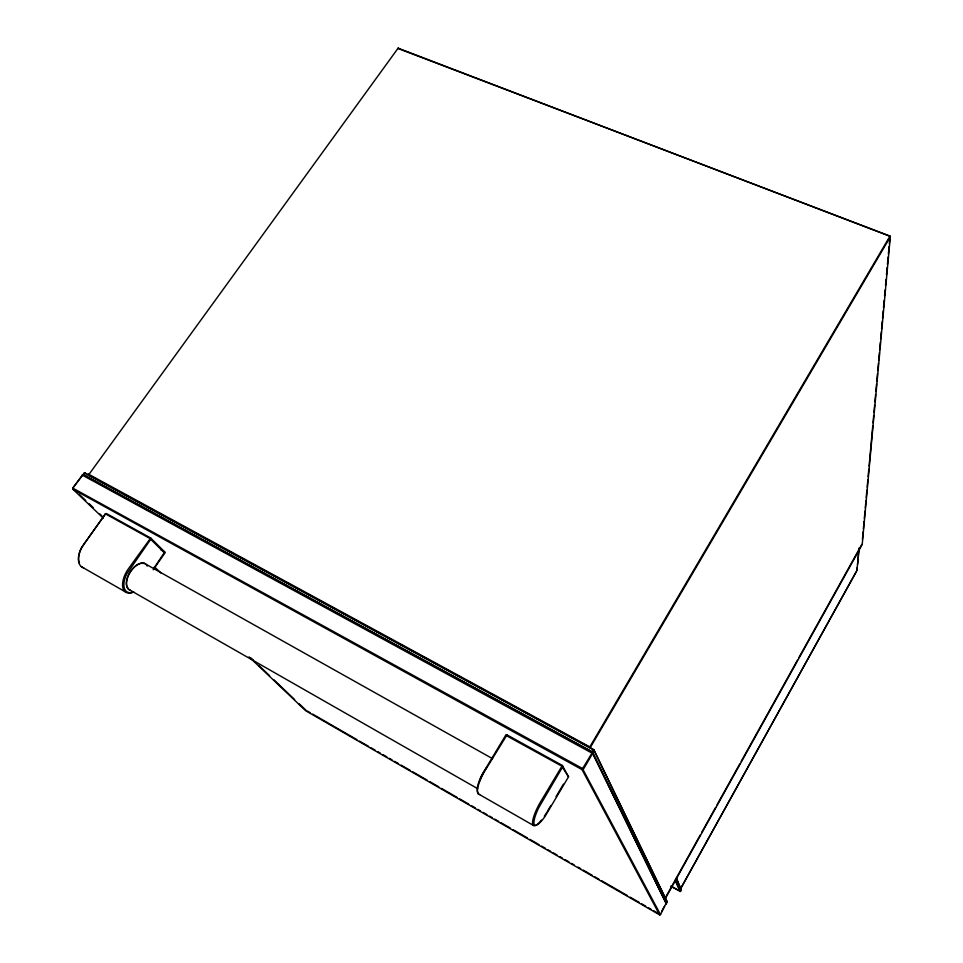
<?xml version="1.0" encoding="UTF-8"?>
<svg xmlns="http://www.w3.org/2000/svg" width="963" height="963" viewBox="0 0 963 963"><rect width="100%" height="100%" fill="white"/><g stroke="black" fill="none" stroke-linecap="round" stroke-linejoin="round"><path stroke-width="1.44" d="M859.213 547.839L856.901 570.602L857.323 567.351M857.564 564.499L858.924 548.826M862.427 539.424L863.101 531.961M863.378 528.964L864.052 521.501M864.329 518.503L865.003 511.04M865.28 508.043L865.954 500.579M866.231 497.582L866.905 490.119M867.182 487.122L867.856 479.658M868.132 476.661L868.807 469.198M869.083 466.2L872.755 425.863M873.02 422.865L873.706 415.402M873.971 412.405L874.657 404.942M874.922 401.944L875.608 394.481M875.873 391.484L876.559 384.02M876.824 381.023L877.51 373.56M877.775 370.562L878.461 363.099M878.725 360.102L879.412 352.639M879.676 349.641L880.363 342.178M880.627 339.181L881.314 331.717M881.59 328.72L882.264 321.257M882.541 318.259L883.215 310.796M883.492 307.799L884.166 300.336M884.576 295.846L885.117 289.875M885.527 285.385L886.068 279.414M886.478 274.924L887.152 267.461M887.429 264.464L888.103 257.001M888.38 254.003L889.054 246.54M889.331 243.543L890.017 236.079L397.791 48.391L398.562 48.15M103.282 518.142L72.815 489.144L72.682 488.06L84.479 472.857L593.738 749.623L667.022 901.464L660.51 914.597L659.607 914.85L305.656 710.718L249.08 656.874M88.415 474.253L88.524 475.012L398.116 48.174L889.752 236.2L890.318 236.802L862.222 544.456L664.759 899.659M153.695 568.579L164.757 551.943L150.685 538.004L106.46 513.58L105.292 513.929L81.313 547.995A17.984 10.22 -57.4 0 0 79.435 563.259M536.259 825.074A21.379 5.309 -61.3 0 1 532.792 820.344A21.379 5.309 -61.3 0 1 540.52 801.95L562.368 765.465L568.519 776.84L545.142 816.227A20.379 5.056 -61.3 0 1 534.393 824.797A20.379 5.056 -61.3 0 1 538.931 807.391L562.717 766.777L562.368 765.465L507.007 734.877L505.683 735.25L481.837 775.022A20.079 5.778 -60.9 0 0 477.925 792.513M666.95 901.657L593.738 749.623L592.269 752.115L592.642 753.463L666.36 904.064L667.022 901.464M671.042 886.104L680.492 891.413L681.238 890.065L676.339 878.124L681.094 889.559L679.998 891.557L675.195 880.194L680.492 891.413L670.838 886.357M861.801 544.444L798.917 657.536M857.07 570.192L680.335 889.198L856.179 571.914M664.386 899.502L700.209 835.065M701.678 832.429L715.569 807.451M717.026 804.815L739.692 764.056M741.161 761.42L797.46 660.161M661.942 910.866L664.542 906.183M590.451 747.252L890.318 236.802L890.017 236.079L589.464 747.529L590.451 747.252L88.62 474.229M547.201 811.677L550.884 805.417M556.048 796.654L563.415 784.135M153.189 569.795L164.914 553.015L164.757 551.943L160.917 549.813M666.107 903.15L592.269 752.115L83.251 474.807L84.732 472.761M507.007 734.877L485.039 770.593A21.078 6.055 -60.9 0 0 479.658 794.499M306.162 710.369L298.975 703.7M106.46 513.58L105.292 513.929M82.072 475.156L83.251 474.807M84.395 472.857L593.834 750.008L582.025 769.593L659.607 914.85L660.51 914.597L582.398 768.45L72.682 488.06L77.028 492.213M83.215 474.494L592.377 751.79L666.203 902.993M164.589 552.991L149.819 538.389L105.581 513.929L84.046 543.963A18.875 10.725 -57.4 0 0 83.733 567.893M505.683 735.25L561.718 766.067L568.519 776.84L568.182 775.552M144.065 563.186L492.599 758.688M128.416 589.212L477.708 788.685M81.241 566.605L125.07 591.691M478.214 793.825L533.081 825.231M307.474 711.127L310.074 712.62M312.674 714.125L356.9 739.62M359.5 741.125L368.612 746.373M371.212 747.878L375.113 750.129M377.713 751.622L380.313 753.126M382.913 754.619L386.813 756.87M389.425 758.375L392.025 759.879M394.625 761.372L398.526 763.623M401.126 765.128L410.238 770.376M412.838 771.869L427.139 780.126M429.751 781.619L438.851 786.879M441.451 788.372L457.064 797.376M459.664 798.869L468.776 804.129M471.376 805.622L475.277 807.873M477.877 809.377L480.477 810.87M483.077 812.375L486.977 814.626M489.589 816.118L492.189 817.623M494.789 819.128L498.69 821.379M501.29 822.871L510.402 828.12M513.002 829.625L527.303 837.87M529.915 839.375L539.015 844.623M541.615 846.128L545.515 848.379M548.116 849.872L550.728 851.376M553.328 852.869L557.228 855.12M559.828 856.625L562.428 858.117M565.028 859.622L568.928 861.873M571.541 863.378L574.141 864.87M578.041 867.121L580.641 868.626M583.241 870.119L592.353 875.379M594.953 876.872L598.854 879.123M601.454 880.627L627.467 895.626M630.067 897.119L639.179 902.367M641.779 903.872L645.679 906.123M648.28 907.628L650.892 909.12M653.492 910.625L657.392 912.876M154.417 566.798L160.941 573.009M79.207 494.284L85.731 500.507M89.005 503.613L93.351 507.766M99.875 513.977L102.054 516.06M251.102 658.09L253.281 660.161M258.722 665.349L269.604 675.713M273.949 679.854L294.63 699.559M546.503 812.844A21.379 5.309 -61.3 0 1 544.336 816.191M541.423 820.103A21.379 5.309 -61.3 0 1 537.017 824.569M133.448 592.028A18.225 9.774 -58 0 1 126.851 573.804L150.842 539.111L150.685 538.004L128.284 568.964A19.116 10.268 -58 0 0 122.891 587.791A19.116 10.268 -58 0 0 133.749 591.932M130.33 590.199A15.3 8.21 -58 0 1 130.98 571.083A15.3 8.21 -58 0 1 147.183 566.136M128.308 588.405A14.65 7.86 -58 0 1 129.716 572.648A14.65 7.86 -58 0 1 143.294 563.487M479.586 781.149A16.853 4.863 -60.9 0 1 486.821 767.27M72.947 488.048L72.815 489.144L582.025 769.593L583.409 769.196L592.642 753.463L82.349 475.132L72.947 488.048"/></g></svg>
